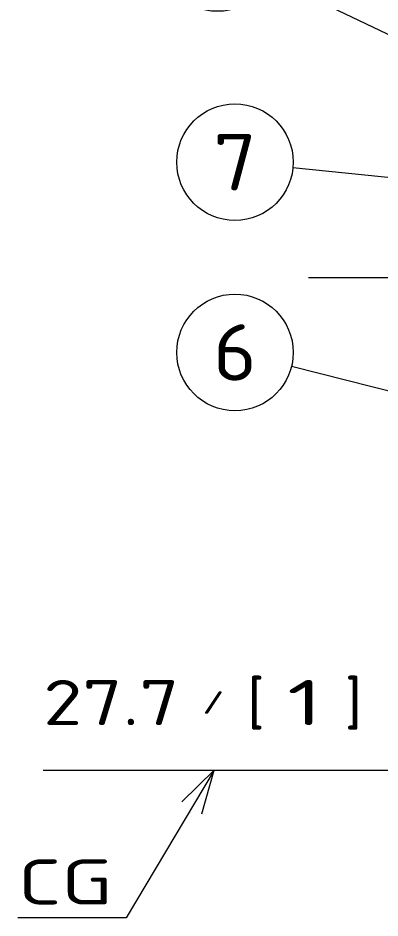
# Model space of a CAD drawing. Extents: x 23 to 417, y 3 to 294.
# Drawn here: x 114.57 to 130.62, y 69.46 to 109.33 of the extents above; entities that cross this region are included whole.
import ezdxf
from ezdxf.enums import TextEntityAlignment as Align

# ---------------------------------------------------------------- set-up
doc = ezdxf.new("R2010")
doc.units = 0
doc.linetypes.add('DASHDOT', pattern=[18.5, 12, -3, 0.5, -3])
doc.layers.get('0').update_dxf_attribs({"lineweight": 13})
doc.styles.get("Standard").update_dxf_attribs({"font": 'isocp.shx'})
doc.dimstyles.get("Standard").update_dxf_attribs({"dimtxt": 2.5, "dimasz": 2.5, "dimexe": 1.25, "dimexo": 0.625, "dimtad": 1, "dimtxsty": 'Standard', "dimcen": 2.5, "dimadec": 0, "dimazin": 0, "dimtfac": 1, "dimtmove": 0, "dimatfit": 0, "dimfxl": 0, "dimarcsym": 0})

# ---------------------------------------------------------------- blocks, each defined once
blk = doc.blocks.new('*D489')
at = {"color": 30, "lineweight": 13, "transparency": 16777216}
for p, q in [((139.311, 96.489), (139.311, 76.005)), ((115.691, 76.005), (144.311, 76.005))]:
    blk.add_line(p, q, dxfattribs=at)
at = {"color": 30, "lineweight": 13, "ltscale": 0.117668, "transparency": 16777216}
blk.add_line((133.781, 80.712), (133.781, 76.005), dxfattribs=at)
at = {"color": 30, "lineweight": 13, "transparency": 16777216}
for points in [[(131.849, 75.488), (133.781, 76.005), (131.849, 76.523)], [(141.243, 76.523), (139.311, 76.005), (141.243, 75.488)]]:
    blk.add_lwpolyline(points, dxfattribs=at)
for s, height, width, p, p2 in [('[', 2, 1.552527, (124.729, 78.005), (125.505, 78.005)), (']', 2, 1.552524, (129.059, 78.005), (129.835, 78.005)), ('27.7', 2, 1.341762, (115.691, 78.005), (121.729, 78.005)), ('1', 2, 2.21984, (126.505, 78.005), (128.059, 78.005)), ('/', 1, 1.818182, (122.729, 78.505), (123.729, 78.505))]:
    blk.add_text(s, height=height, dxfattribs=dict(at, width=width)).set_placement(p, p2, align=Align.FIT)
blk = doc.blocks.new('BLOCK4453')
at = {"color": 7, "lineweight": 13}
for points in [[(-87.07, -116.53), (-106.58, -149.25), (-130.54, -149.25)], [(-89.79, -126.16), (-87.07, -116.53), (-94.24, -123.5)]]:
    blk.add_lwpolyline(points, dxfattribs=at)
blk.add_text('CG', height=10, dxfattribs=at).set_placement((-130.54, -146.29), (-109.58, -146.29), align=Align.FIT)
blk = doc.blocks.new('BLOCK4550')
at = {"color": 7, "lineweight": 13}
blk.add_line((-28.5, 36.92), (-74.66, 58.92), dxfattribs=at)
blk.add_lwpolyline([(-38.33, 38.74), (-28.5, 36.92), (-36.11, 43.41)], dxfattribs=at)
blk.add_circle((-86.32, 64.47), 12.91, dxfattribs=at)
blk.add_text('5', height=12.5, dxfattribs=at).set_placement((-91.17, 58.22), (-81.46, 58.22), align=Align.FIT)
blk = doc.blocks.new('BLOCK4551')
at = {"color": 7, "lineweight": 13}
blk.add_line((1.61, -45.07), (-69.92, -27.14), dxfattribs=at)
blk.add_circle((-82.45, -23.99), 12.91, dxfattribs=at)
blk.add_solid([(-8.39, -45.23), (1.61, -45.07), (-7.13, -40.21)], dxfattribs=at)
blk.add_text('6', height=12.5, dxfattribs=at).set_placement((-87.31, -30.24), (-77.59, -30.24), align=Align.FIT)
blk = doc.blocks.new('BLOCK4552')
at = {"color": 7, "lineweight": 13}
blk.add_line((-14.3, 11.29), (-69.6, 16.86), dxfattribs=at)
blk.add_circle((-82.45, 18.15), 12.91, dxfattribs=at)
blk.add_solid([(-24.17, 9.68), (-14.3, 11.29), (-23.65, 14.83)], dxfattribs=at)
blk.add_text('7', height=12.5, dxfattribs=at).set_placement((-87.31, 11.9), (-77.59, 11.9), align=Align.FIT)

msp = doc.modelspace()

# ---------------------------------------------------------------- linework, layer by layer
at = {"color": 7, "linetype": 'DASHDOT', "lineweight": 13}
msp.add_line((173.5379, 97.8119), (127.443, 97.8119), dxfattribs=at)

# ---------------------------------------------------------------- block references
at = {"lineweight": 0, "xscale": 0.2, "yscale": 0.2, "zscale": 0.2}
for name in ['BLOCK4550', 'BLOCK4552', 'BLOCK4551', 'BLOCK4453']:
    msp.add_blockref(name, (140.6807, 99.3118), dxfattribs=at)

# ---------------------------------------------------------------- dimensions: what is measured, and where the dimension line sits
at = {"color": 0, "lineweight": 0}
dim = msp.add_linear_dim(base=(133.7807, 76.0052), p1=(139.3107, 96.6887), p2=(133.7807, 80.9119), angle=179.99905, dimstyle='Standard', override={"dimlfac": 5}, dxfattribs=at)
dim.commit()
dim.dimension.update_dxf_attribs({"geometry": '*D489', "text_midpoint": (122.7632, 76.0052), "dimtype": 160})

doc.saveas('drawing.dxf')
